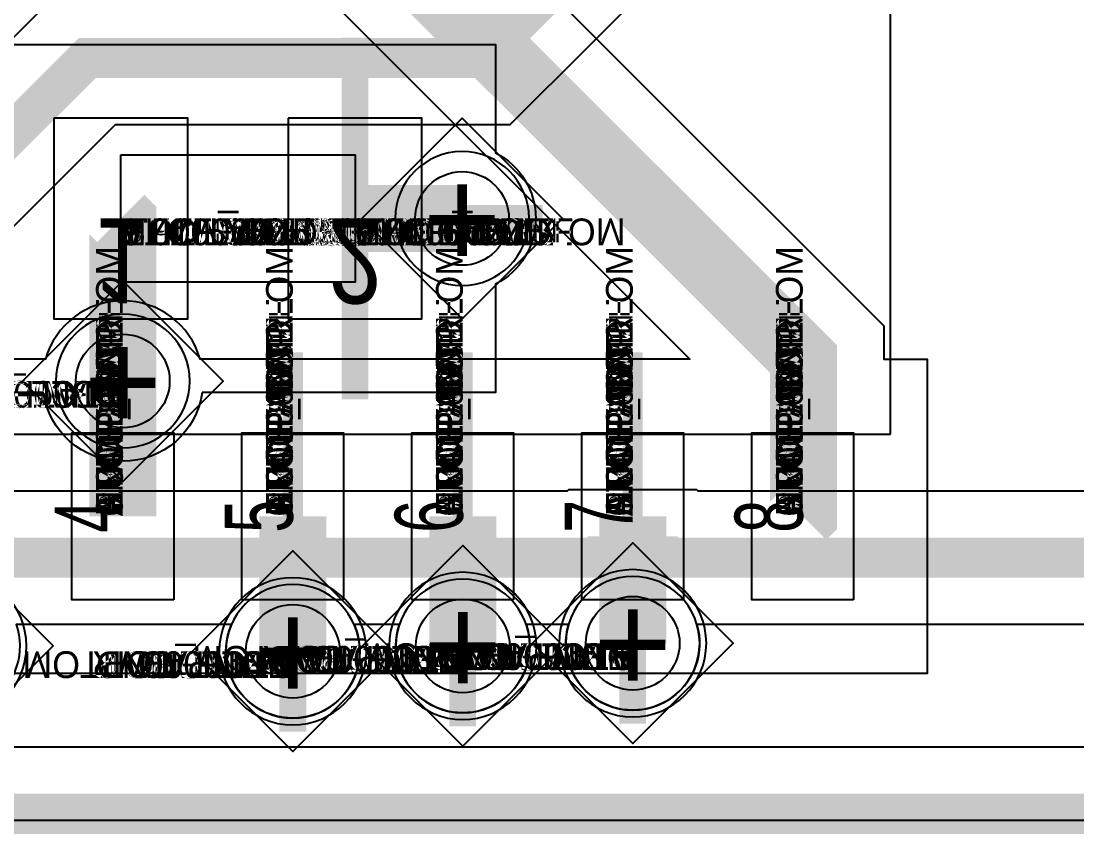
# Model space of a CAD drawing. Extents: x 0 to 323, y 0 to 320.
# Drawn here: x 68.12 to 76.01, y 158.31 to 164.38 of the extents above; entities that cross this region are included whole.
import ezdxf
from ezdxf.enums import TextEntityAlignment as Align

# ---------------------------------------------------------------- set-up
doc = ezdxf.new("R2010")
doc.units = 0
doc.header["$MEASUREMENT"] = 0
doc.layers.get('0').update_dxf_attribs({"linetype": 'CONTINUOUS'})
for name, color, linetype in [('CDN_FIGURES', 7, 'CONTINUOUS'), ('ETCH_BOTTOM', 7, 'CONTINUOUS'), ('ETCH_GND', 3, 'CONTINUOUS'), ('ETCH_INT1', 4, 'CONTINUOUS'), ('ETCH_INT2', 5, 'CONTINUOUS'), ('ETCH_PWR', 6, 'CONTINUOUS'), ('ETCH_TOP', 2, 'CONTINUOUS'), ('MANUFACTURING_NCLEGEND-1-6', 8, 'CONTINUOUS'), ('PACKAGE_GEOMETRY_ASSEMBLY_TOP', 11, 'CONTINUOUS'), ('PACKAGE_GEOMETRY_PIN_NUMBER', 9, 'CONTINUOUS')]:
    doc.layers.add(name, color=color, linetype=linetype)

# ---------------------------------------------------------------- blocks, each defined once
blk = doc.blocks.new('PAD_INFO')
for tag in ['SHAPE_TYPE', 'PAD_HEIGHT', 'PAD_LAYER', 'PAD_TYPE', 'PAD_WIDTH']:
    blk.add_attdef(tag, (0, 0), '', height=0.2)
at = {"flags": 2}
blk.add_attdef('CDN_TYPE', (0, 0), '', height=0.2, dxfattribs=at)
blk = doc.blocks.new('DRILL_INFO')
at = {"flags": 2}
blk.add_attdef('CDN_TYPE', (0, 0), '', height=0.2, dxfattribs=at)
for tag in ['FSHAPE', 'FCHAR', 'DRILL_HEIGHT', 'DIAMETER', 'PLATED', 'DRILL_WIDTH']:
    blk.add_attdef(tag, (0, 0), '', height=0.2)
blk = doc.blocks.new('VIA0700X0300')
at = {"layer": 'ETCH_BOTTOM'}
blk.add_circle((0, 0), 0.35, dxfattribs=at)
at = {"layer": 'ETCH_GND'}
blk.add_circle((0, 0), 0.35, dxfattribs=at)
at = {"layer": 'ETCH_INT1'}
blk.add_circle((0, 0), 0.35, dxfattribs=at)
at = {"layer": 'ETCH_INT2'}
blk.add_circle((0, 0), 0.35, dxfattribs=at)
at = {"layer": 'ETCH_PWR'}
blk.add_circle((0, 0), 0.35, dxfattribs=at)
at = {"layer": 'ETCH_TOP'}
blk.add_circle((0, 0), 0.35, dxfattribs=at)
ref = blk.add_blockref('PAD_INFO', (0, 0))
ref.add_attrib('PAD_LAYER', 'ETCH_TOP', (0, 0), dxfattribs={"height": 0.2})
ref.add_attrib('SHAPE_TYPE', 'NULL', (0, 0), dxfattribs={"height": 0.2})
ref.add_attrib('PAD_TYPE', 'ANTIPAD', (0, 0), dxfattribs={"height": 0.2})
ref.add_attrib('PAD_WIDTH', '0.000000', (0, 0), dxfattribs={"height": 0.2})
ref.add_attrib('PAD_HEIGHT', '0.000000', (0, 0), dxfattribs={"height": 0.2})
ref = blk.add_blockref('PAD_INFO', (0, 0))
ref.add_attrib('PAD_LAYER', 'ETCH_GND', (0, 0), dxfattribs={"height": 0.2})
ref.add_attrib('SHAPE_TYPE', 'NULL', (0, 0), dxfattribs={"height": 0.2})
ref.add_attrib('PAD_TYPE', 'ANTIPAD', (0, 0), dxfattribs={"height": 0.2})
ref.add_attrib('PAD_WIDTH', '0.000000', (0, 0), dxfattribs={"height": 0.2})
ref.add_attrib('PAD_HEIGHT', '0.000000', (0, 0), dxfattribs={"height": 0.2})
ref = blk.add_blockref('PAD_INFO', (0, 0))
ref.add_attrib('PAD_LAYER', 'ETCH_INT1', (0, 0), dxfattribs={"height": 0.2})
ref.add_attrib('SHAPE_TYPE', 'NULL', (0, 0), dxfattribs={"height": 0.2})
ref.add_attrib('PAD_TYPE', 'ANTIPAD', (0, 0), dxfattribs={"height": 0.2})
ref.add_attrib('PAD_WIDTH', '0.000000', (0, 0), dxfattribs={"height": 0.2})
ref.add_attrib('PAD_HEIGHT', '0.000000', (0, 0), dxfattribs={"height": 0.2})
ref = blk.add_blockref('PAD_INFO', (0, 0))
ref.add_attrib('PAD_LAYER', 'ETCH_INT2', (0, 0), dxfattribs={"height": 0.2})
ref.add_attrib('SHAPE_TYPE', 'NULL', (0, 0), dxfattribs={"height": 0.2})
ref.add_attrib('PAD_TYPE', 'ANTIPAD', (0, 0), dxfattribs={"height": 0.2})
ref.add_attrib('PAD_WIDTH', '0.000000', (0, 0), dxfattribs={"height": 0.2})
ref.add_attrib('PAD_HEIGHT', '0.000000', (0, 0), dxfattribs={"height": 0.2})
ref = blk.add_blockref('PAD_INFO', (0, 0))
ref.add_attrib('PAD_LAYER', 'ETCH_PWR', (0, 0), dxfattribs={"height": 0.2})
ref.add_attrib('SHAPE_TYPE', 'NULL', (0, 0), dxfattribs={"height": 0.2})
ref.add_attrib('PAD_TYPE', 'ANTIPAD', (0, 0), dxfattribs={"height": 0.2})
ref.add_attrib('PAD_WIDTH', '0.000000', (0, 0), dxfattribs={"height": 0.2})
ref.add_attrib('PAD_HEIGHT', '0.000000', (0, 0), dxfattribs={"height": 0.2})
ref = blk.add_blockref('PAD_INFO', (0, 0))
ref.add_attrib('PAD_LAYER', 'ETCH_BOTTOM', (0, 0), dxfattribs={"height": 0.2})
ref.add_attrib('SHAPE_TYPE', 'NULL', (0, 0), dxfattribs={"height": 0.2})
ref.add_attrib('PAD_TYPE', 'ANTIPAD', (0, 0), dxfattribs={"height": 0.2})
ref.add_attrib('PAD_WIDTH', '0.000000', (0, 0), dxfattribs={"height": 0.2})
ref.add_attrib('PAD_HEIGHT', '0.000000', (0, 0), dxfattribs={"height": 0.2})
ref = blk.add_blockref('PAD_INFO', (0, 0))
ref.add_attrib('PAD_LAYER', 'ETCH_TOP', (0, 0), dxfattribs={"height": 0.2})
ref.add_attrib('SHAPE_TYPE', 'NULL', (0, 0), dxfattribs={"height": 0.2})
ref.add_attrib('PAD_TYPE', 'THERMAL', (0, 0), dxfattribs={"height": 0.2})
ref.add_attrib('PAD_WIDTH', '0.000000', (0, 0), dxfattribs={"height": 0.2})
ref.add_attrib('PAD_HEIGHT', '0.000000', (0, 0), dxfattribs={"height": 0.2})
ref = blk.add_blockref('PAD_INFO', (0, 0))
ref.add_attrib('PAD_LAYER', 'ETCH_GND', (0, 0), dxfattribs={"height": 0.2})
ref.add_attrib('SHAPE_TYPE', 'NULL', (0, 0), dxfattribs={"height": 0.2})
ref.add_attrib('PAD_TYPE', 'THERMAL', (0, 0), dxfattribs={"height": 0.2})
ref.add_attrib('PAD_WIDTH', '0.000000', (0, 0), dxfattribs={"height": 0.2})
ref.add_attrib('PAD_HEIGHT', '0.000000', (0, 0), dxfattribs={"height": 0.2})
ref = blk.add_blockref('PAD_INFO', (0, 0))
ref.add_attrib('PAD_LAYER', 'ETCH_INT1', (0, 0), dxfattribs={"height": 0.2})
ref.add_attrib('SHAPE_TYPE', 'NULL', (0, 0), dxfattribs={"height": 0.2})
ref.add_attrib('PAD_TYPE', 'THERMAL', (0, 0), dxfattribs={"height": 0.2})
ref.add_attrib('PAD_WIDTH', '0.000000', (0, 0), dxfattribs={"height": 0.2})
ref.add_attrib('PAD_HEIGHT', '0.000000', (0, 0), dxfattribs={"height": 0.2})
ref = blk.add_blockref('PAD_INFO', (0, 0))
ref.add_attrib('PAD_LAYER', 'ETCH_INT2', (0, 0), dxfattribs={"height": 0.2})
ref.add_attrib('SHAPE_TYPE', 'NULL', (0, 0), dxfattribs={"height": 0.2})
ref.add_attrib('PAD_TYPE', 'THERMAL', (0, 0), dxfattribs={"height": 0.2})
ref.add_attrib('PAD_WIDTH', '0.000000', (0, 0), dxfattribs={"height": 0.2})
ref.add_attrib('PAD_HEIGHT', '0.000000', (0, 0), dxfattribs={"height": 0.2})
ref = blk.add_blockref('PAD_INFO', (0, 0))
ref.add_attrib('PAD_LAYER', 'ETCH_PWR', (0, 0), dxfattribs={"height": 0.2})
ref.add_attrib('SHAPE_TYPE', 'NULL', (0, 0), dxfattribs={"height": 0.2})
ref.add_attrib('PAD_TYPE', 'THERMAL', (0, 0), dxfattribs={"height": 0.2})
ref.add_attrib('PAD_WIDTH', '0.000000', (0, 0), dxfattribs={"height": 0.2})
ref.add_attrib('PAD_HEIGHT', '0.000000', (0, 0), dxfattribs={"height": 0.2})
ref = blk.add_blockref('PAD_INFO', (0, 0))
ref.add_attrib('PAD_LAYER', 'ETCH_BOTTOM', (0, 0), dxfattribs={"height": 0.2})
ref.add_attrib('SHAPE_TYPE', 'NULL', (0, 0), dxfattribs={"height": 0.2})
ref.add_attrib('PAD_TYPE', 'THERMAL', (0, 0), dxfattribs={"height": 0.2})
ref.add_attrib('PAD_WIDTH', '0.000000', (0, 0), dxfattribs={"height": 0.2})
ref.add_attrib('PAD_HEIGHT', '0.000000', (0, 0), dxfattribs={"height": 0.2})
ref = blk.add_blockref('PAD_INFO', (0, 0))
ref.add_attrib('PAD_LAYER', 'ETCH_TOP', (0, 0), dxfattribs={"height": 0.2})
ref.add_attrib('SHAPE_TYPE', 'CIRCLE', (0, 0), dxfattribs={"height": 0.2})
ref.add_attrib('PAD_TYPE', 'REGULAR', (0, 0), dxfattribs={"height": 0.2})
ref.add_attrib('PAD_WIDTH', '0.700000', (0, 0), dxfattribs={"height": 0.2})
ref.add_attrib('PAD_HEIGHT', '0.700000', (0, 0), dxfattribs={"height": 0.2})
ref = blk.add_blockref('PAD_INFO', (0, 0))
ref.add_attrib('PAD_LAYER', 'ETCH_GND', (0, 0), dxfattribs={"height": 0.2})
ref.add_attrib('SHAPE_TYPE', 'CIRCLE', (0, 0), dxfattribs={"height": 0.2})
ref.add_attrib('PAD_TYPE', 'REGULAR', (0, 0), dxfattribs={"height": 0.2})
ref.add_attrib('PAD_WIDTH', '0.700000', (0, 0), dxfattribs={"height": 0.2})
ref.add_attrib('PAD_HEIGHT', '0.700000', (0, 0), dxfattribs={"height": 0.2})
ref = blk.add_blockref('PAD_INFO', (0, 0))
ref.add_attrib('PAD_LAYER', 'ETCH_INT1', (0, 0), dxfattribs={"height": 0.2})
ref.add_attrib('SHAPE_TYPE', 'CIRCLE', (0, 0), dxfattribs={"height": 0.2})
ref.add_attrib('PAD_TYPE', 'REGULAR', (0, 0), dxfattribs={"height": 0.2})
ref.add_attrib('PAD_WIDTH', '0.700000', (0, 0), dxfattribs={"height": 0.2})
ref.add_attrib('PAD_HEIGHT', '0.700000', (0, 0), dxfattribs={"height": 0.2})
ref = blk.add_blockref('PAD_INFO', (0, 0))
ref.add_attrib('PAD_LAYER', 'ETCH_INT2', (0, 0), dxfattribs={"height": 0.2})
ref.add_attrib('SHAPE_TYPE', 'CIRCLE', (0, 0), dxfattribs={"height": 0.2})
ref.add_attrib('PAD_TYPE', 'REGULAR', (0, 0), dxfattribs={"height": 0.2})
ref.add_attrib('PAD_WIDTH', '0.700000', (0, 0), dxfattribs={"height": 0.2})
ref.add_attrib('PAD_HEIGHT', '0.700000', (0, 0), dxfattribs={"height": 0.2})
ref = blk.add_blockref('PAD_INFO', (0, 0))
ref.add_attrib('PAD_LAYER', 'ETCH_PWR', (0, 0), dxfattribs={"height": 0.2})
ref.add_attrib('SHAPE_TYPE', 'CIRCLE', (0, 0), dxfattribs={"height": 0.2})
ref.add_attrib('PAD_TYPE', 'REGULAR', (0, 0), dxfattribs={"height": 0.2})
ref.add_attrib('PAD_WIDTH', '0.700000', (0, 0), dxfattribs={"height": 0.2})
ref.add_attrib('PAD_HEIGHT', '0.700000', (0, 0), dxfattribs={"height": 0.2})
ref = blk.add_blockref('PAD_INFO', (0, 0))
ref.add_attrib('PAD_LAYER', 'ETCH_BOTTOM', (0, 0), dxfattribs={"height": 0.2})
ref.add_attrib('SHAPE_TYPE', 'CIRCLE', (0, 0), dxfattribs={"height": 0.2})
ref.add_attrib('PAD_TYPE', 'REGULAR', (0, 0), dxfattribs={"height": 0.2})
ref.add_attrib('PAD_WIDTH', '0.700000', (0, 0), dxfattribs={"height": 0.2})
ref.add_attrib('PAD_HEIGHT', '0.700000', (0, 0), dxfattribs={"height": 0.2})
ref = blk.add_blockref('DRILL_INFO', (0, 0))
ref.add_attrib('DIAMETER', '0.300000', (0, 0), dxfattribs={"height": 0.2})
ref.add_attrib('PLATED', 'PLATED', (0, 0), dxfattribs={"height": 0.2})
ref.add_attrib('FSHAPE', 'DIAMOND', (0, 0), dxfattribs={"height": 0.2})
ref.add_attrib('FCHAR', '+', (0, 0), dxfattribs={"height": 0.2})
ref.add_attrib('DRILL_WIDTH', '1.500000', (0, 0), dxfattribs={"height": 0.2})
ref.add_attrib('DRILL_HEIGHT', '1.500000', (0, 0), dxfattribs={"height": 0.2})
for tag in ['CDN_TYPE', 'PIN']:
    blk.add_attdef(tag, (0, 0), '', height=0.2)
at = {"flags": 2}
for tag in ['PSTKNAME', 'BBV']:
    blk.add_attdef(tag, (0, 0), '', height=0.2, dxfattribs=at)
blk = doc.blocks.new('FIGURE_DIAMOND')
at = {"layer": 'CDN_FIGURES'}
blk.add_lwpolyline([(-0.5, 0), (0, 0.5), (0.5, 0), (0, -0.5)], close=True, dxfattribs=at)
blk = doc.blocks.new('RC1000X1500TS')
at = {"layer": 'ETCH_TOP'}
blk.add_lwpolyline([(-0.5, -0.75), (-0.5, 0.75), (0.5, 0.75), (0.5, -0.75)], close=True, dxfattribs=at)
ref = blk.add_blockref('PAD_INFO', (0, 0))
ref.add_attrib('PAD_LAYER', 'ETCH_TOP', (0, 0), dxfattribs={"height": 0.2})
ref.add_attrib('SHAPE_TYPE', 'NULL', (0, 0), dxfattribs={"height": 0.2})
ref.add_attrib('PAD_TYPE', 'ANTIPAD', (0, 0), dxfattribs={"height": 0.2})
ref.add_attrib('PAD_WIDTH', '0.000000', (0, 0), dxfattribs={"height": 0.2})
ref.add_attrib('PAD_HEIGHT', '0.000000', (0, 0), dxfattribs={"height": 0.2})
ref = blk.add_blockref('PAD_INFO', (0, 0))
ref.add_attrib('PAD_LAYER', 'ETCH_GND', (0, 0), dxfattribs={"height": 0.2})
ref.add_attrib('SHAPE_TYPE', 'NULL', (0, 0), dxfattribs={"height": 0.2})
ref.add_attrib('PAD_TYPE', 'ANTIPAD', (0, 0), dxfattribs={"height": 0.2})
ref.add_attrib('PAD_WIDTH', '0.000000', (0, 0), dxfattribs={"height": 0.2})
ref.add_attrib('PAD_HEIGHT', '0.000000', (0, 0), dxfattribs={"height": 0.2})
ref = blk.add_blockref('PAD_INFO', (0, 0))
ref.add_attrib('PAD_LAYER', 'ETCH_INT1', (0, 0), dxfattribs={"height": 0.2})
ref.add_attrib('SHAPE_TYPE', 'NULL', (0, 0), dxfattribs={"height": 0.2})
ref.add_attrib('PAD_TYPE', 'ANTIPAD', (0, 0), dxfattribs={"height": 0.2})
ref.add_attrib('PAD_WIDTH', '0.000000', (0, 0), dxfattribs={"height": 0.2})
ref.add_attrib('PAD_HEIGHT', '0.000000', (0, 0), dxfattribs={"height": 0.2})
ref = blk.add_blockref('PAD_INFO', (0, 0))
ref.add_attrib('PAD_LAYER', 'ETCH_INT2', (0, 0), dxfattribs={"height": 0.2})
ref.add_attrib('SHAPE_TYPE', 'NULL', (0, 0), dxfattribs={"height": 0.2})
ref.add_attrib('PAD_TYPE', 'ANTIPAD', (0, 0), dxfattribs={"height": 0.2})
ref.add_attrib('PAD_WIDTH', '0.000000', (0, 0), dxfattribs={"height": 0.2})
ref.add_attrib('PAD_HEIGHT', '0.000000', (0, 0), dxfattribs={"height": 0.2})
ref = blk.add_blockref('PAD_INFO', (0, 0))
ref.add_attrib('PAD_LAYER', 'ETCH_PWR', (0, 0), dxfattribs={"height": 0.2})
ref.add_attrib('SHAPE_TYPE', 'NULL', (0, 0), dxfattribs={"height": 0.2})
ref.add_attrib('PAD_TYPE', 'ANTIPAD', (0, 0), dxfattribs={"height": 0.2})
ref.add_attrib('PAD_WIDTH', '0.000000', (0, 0), dxfattribs={"height": 0.2})
ref.add_attrib('PAD_HEIGHT', '0.000000', (0, 0), dxfattribs={"height": 0.2})
ref = blk.add_blockref('PAD_INFO', (0, 0))
ref.add_attrib('PAD_LAYER', 'ETCH_BOTTOM', (0, 0), dxfattribs={"height": 0.2})
ref.add_attrib('SHAPE_TYPE', 'NULL', (0, 0), dxfattribs={"height": 0.2})
ref.add_attrib('PAD_TYPE', 'ANTIPAD', (0, 0), dxfattribs={"height": 0.2})
ref.add_attrib('PAD_WIDTH', '0.000000', (0, 0), dxfattribs={"height": 0.2})
ref.add_attrib('PAD_HEIGHT', '0.000000', (0, 0), dxfattribs={"height": 0.2})
ref = blk.add_blockref('PAD_INFO', (0, 0))
ref.add_attrib('PAD_LAYER', 'ETCH_TOP', (0, 0), dxfattribs={"height": 0.2})
ref.add_attrib('SHAPE_TYPE', 'NULL', (0, 0), dxfattribs={"height": 0.2})
ref.add_attrib('PAD_TYPE', 'THERMAL', (0, 0), dxfattribs={"height": 0.2})
ref.add_attrib('PAD_WIDTH', '0.000000', (0, 0), dxfattribs={"height": 0.2})
ref.add_attrib('PAD_HEIGHT', '0.000000', (0, 0), dxfattribs={"height": 0.2})
ref = blk.add_blockref('PAD_INFO', (0, 0))
ref.add_attrib('PAD_LAYER', 'ETCH_GND', (0, 0), dxfattribs={"height": 0.2})
ref.add_attrib('SHAPE_TYPE', 'NULL', (0, 0), dxfattribs={"height": 0.2})
ref.add_attrib('PAD_TYPE', 'THERMAL', (0, 0), dxfattribs={"height": 0.2})
ref.add_attrib('PAD_WIDTH', '0.000000', (0, 0), dxfattribs={"height": 0.2})
ref.add_attrib('PAD_HEIGHT', '0.000000', (0, 0), dxfattribs={"height": 0.2})
ref = blk.add_blockref('PAD_INFO', (0, 0))
ref.add_attrib('PAD_LAYER', 'ETCH_INT1', (0, 0), dxfattribs={"height": 0.2})
ref.add_attrib('SHAPE_TYPE', 'NULL', (0, 0), dxfattribs={"height": 0.2})
ref.add_attrib('PAD_TYPE', 'THERMAL', (0, 0), dxfattribs={"height": 0.2})
ref.add_attrib('PAD_WIDTH', '0.000000', (0, 0), dxfattribs={"height": 0.2})
ref.add_attrib('PAD_HEIGHT', '0.000000', (0, 0), dxfattribs={"height": 0.2})
ref = blk.add_blockref('PAD_INFO', (0, 0))
ref.add_attrib('PAD_LAYER', 'ETCH_INT2', (0, 0), dxfattribs={"height": 0.2})
ref.add_attrib('SHAPE_TYPE', 'NULL', (0, 0), dxfattribs={"height": 0.2})
ref.add_attrib('PAD_TYPE', 'THERMAL', (0, 0), dxfattribs={"height": 0.2})
ref.add_attrib('PAD_WIDTH', '0.000000', (0, 0), dxfattribs={"height": 0.2})
ref.add_attrib('PAD_HEIGHT', '0.000000', (0, 0), dxfattribs={"height": 0.2})
ref = blk.add_blockref('PAD_INFO', (0, 0))
ref.add_attrib('PAD_LAYER', 'ETCH_PWR', (0, 0), dxfattribs={"height": 0.2})
ref.add_attrib('SHAPE_TYPE', 'NULL', (0, 0), dxfattribs={"height": 0.2})
ref.add_attrib('PAD_TYPE', 'THERMAL', (0, 0), dxfattribs={"height": 0.2})
ref.add_attrib('PAD_WIDTH', '0.000000', (0, 0), dxfattribs={"height": 0.2})
ref.add_attrib('PAD_HEIGHT', '0.000000', (0, 0), dxfattribs={"height": 0.2})
ref = blk.add_blockref('PAD_INFO', (0, 0))
ref.add_attrib('PAD_LAYER', 'ETCH_BOTTOM', (0, 0), dxfattribs={"height": 0.2})
ref.add_attrib('SHAPE_TYPE', 'NULL', (0, 0), dxfattribs={"height": 0.2})
ref.add_attrib('PAD_TYPE', 'THERMAL', (0, 0), dxfattribs={"height": 0.2})
ref.add_attrib('PAD_WIDTH', '0.000000', (0, 0), dxfattribs={"height": 0.2})
ref.add_attrib('PAD_HEIGHT', '0.000000', (0, 0), dxfattribs={"height": 0.2})
ref = blk.add_blockref('PAD_INFO', (0, 0))
ref.add_attrib('PAD_LAYER', 'ETCH_GND', (0, 0), dxfattribs={"height": 0.2})
ref.add_attrib('SHAPE_TYPE', 'NULL', (0, 0), dxfattribs={"height": 0.2})
ref.add_attrib('PAD_TYPE', 'REGULAR', (0, 0), dxfattribs={"height": 0.2})
ref.add_attrib('PAD_WIDTH', '0.000000', (0, 0), dxfattribs={"height": 0.2})
ref.add_attrib('PAD_HEIGHT', '0.000000', (0, 0), dxfattribs={"height": 0.2})
ref = blk.add_blockref('PAD_INFO', (0, 0))
ref.add_attrib('PAD_LAYER', 'ETCH_INT1', (0, 0), dxfattribs={"height": 0.2})
ref.add_attrib('SHAPE_TYPE', 'NULL', (0, 0), dxfattribs={"height": 0.2})
ref.add_attrib('PAD_TYPE', 'REGULAR', (0, 0), dxfattribs={"height": 0.2})
ref.add_attrib('PAD_WIDTH', '0.000000', (0, 0), dxfattribs={"height": 0.2})
ref.add_attrib('PAD_HEIGHT', '0.000000', (0, 0), dxfattribs={"height": 0.2})
ref = blk.add_blockref('PAD_INFO', (0, 0))
ref.add_attrib('PAD_LAYER', 'ETCH_INT2', (0, 0), dxfattribs={"height": 0.2})
ref.add_attrib('SHAPE_TYPE', 'NULL', (0, 0), dxfattribs={"height": 0.2})
ref.add_attrib('PAD_TYPE', 'REGULAR', (0, 0), dxfattribs={"height": 0.2})
ref.add_attrib('PAD_WIDTH', '0.000000', (0, 0), dxfattribs={"height": 0.2})
ref.add_attrib('PAD_HEIGHT', '0.000000', (0, 0), dxfattribs={"height": 0.2})
ref = blk.add_blockref('PAD_INFO', (0, 0))
ref.add_attrib('PAD_LAYER', 'ETCH_PWR', (0, 0), dxfattribs={"height": 0.2})
ref.add_attrib('SHAPE_TYPE', 'NULL', (0, 0), dxfattribs={"height": 0.2})
ref.add_attrib('PAD_TYPE', 'REGULAR', (0, 0), dxfattribs={"height": 0.2})
ref.add_attrib('PAD_WIDTH', '0.000000', (0, 0), dxfattribs={"height": 0.2})
ref.add_attrib('PAD_HEIGHT', '0.000000', (0, 0), dxfattribs={"height": 0.2})
ref = blk.add_blockref('PAD_INFO', (0, 0))
ref.add_attrib('PAD_LAYER', 'ETCH_BOTTOM', (0, 0), dxfattribs={"height": 0.2})
ref.add_attrib('SHAPE_TYPE', 'NULL', (0, 0), dxfattribs={"height": 0.2})
ref.add_attrib('PAD_TYPE', 'REGULAR', (0, 0), dxfattribs={"height": 0.2})
ref.add_attrib('PAD_WIDTH', '0.000000', (0, 0), dxfattribs={"height": 0.2})
ref.add_attrib('PAD_HEIGHT', '0.000000', (0, 0), dxfattribs={"height": 0.2})
ref = blk.add_blockref('DRILL_INFO', (0, 0))
ref.add_attrib('DIAMETER', '0.000000', (0, 0), dxfattribs={"height": 0.2})
ref.add_attrib('PLATED', 'PLATED', (0, 0), dxfattribs={"height": 0.2})
ref.add_attrib('FSHAPE', 'NULL', (0, 0), dxfattribs={"height": 0.2})
ref.add_attrib('DRILL_WIDTH', '0.000000', (0, 0), dxfattribs={"height": 0.2})
ref.add_attrib('DRILL_HEIGHT', '0.000000', (0, 0), dxfattribs={"height": 0.2})
ref = blk.add_blockref('PAD_INFO', (0, 0))
ref.add_attrib('PAD_LAYER', 'ETCH_TOP', (0, 0), dxfattribs={"height": 0.2})
ref.add_attrib('SHAPE_TYPE', 'RECTANGLE', (0, 0), dxfattribs={"height": 0.2})
ref.add_attrib('PAD_TYPE', 'REGULAR', (0, 0), dxfattribs={"height": 0.2})
ref.add_attrib('PAD_WIDTH', '1.000000', (0, 0), dxfattribs={"height": 0.2})
ref.add_attrib('PAD_HEIGHT', '1.500000', (0, 0), dxfattribs={"height": 0.2})
for tag in ['CDN_TYPE', 'PIN']:
    blk.add_attdef(tag, (0, 0), '', height=0.2)
at = {"flags": 2}
for tag in ['PSTKNAME', 'BBV']:
    blk.add_attdef(tag, (0, 0), '', height=0.2, dxfattribs=at)
blk = doc.blocks.new('F56')
at = {"layer": 'PACKAGE_GEOMETRY_ASSEMBLY_TOP'}
blk.add_lwpolyline([(0, -0.475), (1.75, -0.475), (1.75, 0.475), (0, 0.475)], close=True, dxfattribs=at)
at = {"layer": 'ETCH_TOP'}
ref = blk.add_blockref('RC1000X1500TS', (0, 0), dxfattribs=at)
ref.add_attrib('CDN_TYPE', 'PIN', (0, 0), dxfattribs={"height": 0.2})
ref.add_attrib('PIN', '1', (0, 0), dxfattribs={"height": 0.2})
ref = blk.add_blockref('RC1000X1500TS', (1.75, 0), dxfattribs=at)
ref.add_attrib('CDN_TYPE', 'PIN', (0, 0), dxfattribs={"height": 0.2})
ref.add_attrib('PIN', '2', (0, 0), dxfattribs={"height": 0.2})
at = {"flags": 2}
for tag in ['SYMBOL_TYPE', 'CDN_TYPE', 'REFDES']:
    blk.add_attdef(tag, (0, 0), '', height=0.2, dxfattribs=at)
blk = doc.blocks.new('RC1250X0760TS')
at = {"layer": 'ETCH_TOP'}
blk.add_lwpolyline([(-0.625, -0.38), (-0.625, 0.38), (0.625, 0.38), (0.625, -0.38)], close=True, dxfattribs=at)
ref = blk.add_blockref('PAD_INFO', (0, 0))
ref.add_attrib('PAD_LAYER', 'ETCH_TOP', (0, 0), dxfattribs={"height": 0.2})
ref.add_attrib('SHAPE_TYPE', 'NULL', (0, 0), dxfattribs={"height": 0.2})
ref.add_attrib('PAD_TYPE', 'ANTIPAD', (0, 0), dxfattribs={"height": 0.2})
ref.add_attrib('PAD_WIDTH', '0.000000', (0, 0), dxfattribs={"height": 0.2})
ref.add_attrib('PAD_HEIGHT', '0.000000', (0, 0), dxfattribs={"height": 0.2})
ref = blk.add_blockref('PAD_INFO', (0, 0))
ref.add_attrib('PAD_LAYER', 'ETCH_GND', (0, 0), dxfattribs={"height": 0.2})
ref.add_attrib('SHAPE_TYPE', 'NULL', (0, 0), dxfattribs={"height": 0.2})
ref.add_attrib('PAD_TYPE', 'ANTIPAD', (0, 0), dxfattribs={"height": 0.2})
ref.add_attrib('PAD_WIDTH', '0.000000', (0, 0), dxfattribs={"height": 0.2})
ref.add_attrib('PAD_HEIGHT', '0.000000', (0, 0), dxfattribs={"height": 0.2})
ref = blk.add_blockref('PAD_INFO', (0, 0))
ref.add_attrib('PAD_LAYER', 'ETCH_INT1', (0, 0), dxfattribs={"height": 0.2})
ref.add_attrib('SHAPE_TYPE', 'NULL', (0, 0), dxfattribs={"height": 0.2})
ref.add_attrib('PAD_TYPE', 'ANTIPAD', (0, 0), dxfattribs={"height": 0.2})
ref.add_attrib('PAD_WIDTH', '0.000000', (0, 0), dxfattribs={"height": 0.2})
ref.add_attrib('PAD_HEIGHT', '0.000000', (0, 0), dxfattribs={"height": 0.2})
ref = blk.add_blockref('PAD_INFO', (0, 0))
ref.add_attrib('PAD_LAYER', 'ETCH_INT2', (0, 0), dxfattribs={"height": 0.2})
ref.add_attrib('SHAPE_TYPE', 'NULL', (0, 0), dxfattribs={"height": 0.2})
ref.add_attrib('PAD_TYPE', 'ANTIPAD', (0, 0), dxfattribs={"height": 0.2})
ref.add_attrib('PAD_WIDTH', '0.000000', (0, 0), dxfattribs={"height": 0.2})
ref.add_attrib('PAD_HEIGHT', '0.000000', (0, 0), dxfattribs={"height": 0.2})
ref = blk.add_blockref('PAD_INFO', (0, 0))
ref.add_attrib('PAD_LAYER', 'ETCH_PWR', (0, 0), dxfattribs={"height": 0.2})
ref.add_attrib('SHAPE_TYPE', 'NULL', (0, 0), dxfattribs={"height": 0.2})
ref.add_attrib('PAD_TYPE', 'ANTIPAD', (0, 0), dxfattribs={"height": 0.2})
ref.add_attrib('PAD_WIDTH', '0.000000', (0, 0), dxfattribs={"height": 0.2})
ref.add_attrib('PAD_HEIGHT', '0.000000', (0, 0), dxfattribs={"height": 0.2})
ref = blk.add_blockref('PAD_INFO', (0, 0))
ref.add_attrib('PAD_LAYER', 'ETCH_BOTTOM', (0, 0), dxfattribs={"height": 0.2})
ref.add_attrib('SHAPE_TYPE', 'NULL', (0, 0), dxfattribs={"height": 0.2})
ref.add_attrib('PAD_TYPE', 'ANTIPAD', (0, 0), dxfattribs={"height": 0.2})
ref.add_attrib('PAD_WIDTH', '0.000000', (0, 0), dxfattribs={"height": 0.2})
ref.add_attrib('PAD_HEIGHT', '0.000000', (0, 0), dxfattribs={"height": 0.2})
ref = blk.add_blockref('PAD_INFO', (0, 0))
ref.add_attrib('PAD_LAYER', 'ETCH_TOP', (0, 0), dxfattribs={"height": 0.2})
ref.add_attrib('SHAPE_TYPE', 'NULL', (0, 0), dxfattribs={"height": 0.2})
ref.add_attrib('PAD_TYPE', 'THERMAL', (0, 0), dxfattribs={"height": 0.2})
ref.add_attrib('PAD_WIDTH', '0.000000', (0, 0), dxfattribs={"height": 0.2})
ref.add_attrib('PAD_HEIGHT', '0.000000', (0, 0), dxfattribs={"height": 0.2})
ref = blk.add_blockref('PAD_INFO', (0, 0))
ref.add_attrib('PAD_LAYER', 'ETCH_GND', (0, 0), dxfattribs={"height": 0.2})
ref.add_attrib('SHAPE_TYPE', 'NULL', (0, 0), dxfattribs={"height": 0.2})
ref.add_attrib('PAD_TYPE', 'THERMAL', (0, 0), dxfattribs={"height": 0.2})
ref.add_attrib('PAD_WIDTH', '0.000000', (0, 0), dxfattribs={"height": 0.2})
ref.add_attrib('PAD_HEIGHT', '0.000000', (0, 0), dxfattribs={"height": 0.2})
ref = blk.add_blockref('PAD_INFO', (0, 0))
ref.add_attrib('PAD_LAYER', 'ETCH_INT1', (0, 0), dxfattribs={"height": 0.2})
ref.add_attrib('SHAPE_TYPE', 'NULL', (0, 0), dxfattribs={"height": 0.2})
ref.add_attrib('PAD_TYPE', 'THERMAL', (0, 0), dxfattribs={"height": 0.2})
ref.add_attrib('PAD_WIDTH', '0.000000', (0, 0), dxfattribs={"height": 0.2})
ref.add_attrib('PAD_HEIGHT', '0.000000', (0, 0), dxfattribs={"height": 0.2})
ref = blk.add_blockref('PAD_INFO', (0, 0))
ref.add_attrib('PAD_LAYER', 'ETCH_INT2', (0, 0), dxfattribs={"height": 0.2})
ref.add_attrib('SHAPE_TYPE', 'NULL', (0, 0), dxfattribs={"height": 0.2})
ref.add_attrib('PAD_TYPE', 'THERMAL', (0, 0), dxfattribs={"height": 0.2})
ref.add_attrib('PAD_WIDTH', '0.000000', (0, 0), dxfattribs={"height": 0.2})
ref.add_attrib('PAD_HEIGHT', '0.000000', (0, 0), dxfattribs={"height": 0.2})
ref = blk.add_blockref('PAD_INFO', (0, 0))
ref.add_attrib('PAD_LAYER', 'ETCH_PWR', (0, 0), dxfattribs={"height": 0.2})
ref.add_attrib('SHAPE_TYPE', 'NULL', (0, 0), dxfattribs={"height": 0.2})
ref.add_attrib('PAD_TYPE', 'THERMAL', (0, 0), dxfattribs={"height": 0.2})
ref.add_attrib('PAD_WIDTH', '0.000000', (0, 0), dxfattribs={"height": 0.2})
ref.add_attrib('PAD_HEIGHT', '0.000000', (0, 0), dxfattribs={"height": 0.2})
ref = blk.add_blockref('PAD_INFO', (0, 0))
ref.add_attrib('PAD_LAYER', 'ETCH_BOTTOM', (0, 0), dxfattribs={"height": 0.2})
ref.add_attrib('SHAPE_TYPE', 'NULL', (0, 0), dxfattribs={"height": 0.2})
ref.add_attrib('PAD_TYPE', 'THERMAL', (0, 0), dxfattribs={"height": 0.2})
ref.add_attrib('PAD_WIDTH', '0.000000', (0, 0), dxfattribs={"height": 0.2})
ref.add_attrib('PAD_HEIGHT', '0.000000', (0, 0), dxfattribs={"height": 0.2})
ref = blk.add_blockref('PAD_INFO', (0, 0))
ref.add_attrib('PAD_LAYER', 'ETCH_TOP', (0, 0), dxfattribs={"height": 0.2})
ref.add_attrib('SHAPE_TYPE', 'RECTANGLE', (0, 0), dxfattribs={"height": 0.2})
ref.add_attrib('PAD_TYPE', 'REGULAR', (0, 0), dxfattribs={"height": 0.2})
ref.add_attrib('PAD_WIDTH', '1.250000', (0, 0), dxfattribs={"height": 0.2})
ref.add_attrib('PAD_HEIGHT', '0.760000', (0, 0), dxfattribs={"height": 0.2})
ref = blk.add_blockref('PAD_INFO', (0, 0))
ref.add_attrib('PAD_LAYER', 'ETCH_GND', (0, 0), dxfattribs={"height": 0.2})
ref.add_attrib('SHAPE_TYPE', 'NULL', (0, 0), dxfattribs={"height": 0.2})
ref.add_attrib('PAD_TYPE', 'REGULAR', (0, 0), dxfattribs={"height": 0.2})
ref.add_attrib('PAD_WIDTH', '0.000000', (0, 0), dxfattribs={"height": 0.2})
ref.add_attrib('PAD_HEIGHT', '0.000000', (0, 0), dxfattribs={"height": 0.2})
ref = blk.add_blockref('PAD_INFO', (0, 0))
ref.add_attrib('PAD_LAYER', 'ETCH_INT1', (0, 0), dxfattribs={"height": 0.2})
ref.add_attrib('SHAPE_TYPE', 'NULL', (0, 0), dxfattribs={"height": 0.2})
ref.add_attrib('PAD_TYPE', 'REGULAR', (0, 0), dxfattribs={"height": 0.2})
ref.add_attrib('PAD_WIDTH', '0.000000', (0, 0), dxfattribs={"height": 0.2})
ref.add_attrib('PAD_HEIGHT', '0.000000', (0, 0), dxfattribs={"height": 0.2})
ref = blk.add_blockref('PAD_INFO', (0, 0))
ref.add_attrib('PAD_LAYER', 'ETCH_INT2', (0, 0), dxfattribs={"height": 0.2})
ref.add_attrib('SHAPE_TYPE', 'NULL', (0, 0), dxfattribs={"height": 0.2})
ref.add_attrib('PAD_TYPE', 'REGULAR', (0, 0), dxfattribs={"height": 0.2})
ref.add_attrib('PAD_WIDTH', '0.000000', (0, 0), dxfattribs={"height": 0.2})
ref.add_attrib('PAD_HEIGHT', '0.000000', (0, 0), dxfattribs={"height": 0.2})
ref = blk.add_blockref('PAD_INFO', (0, 0))
ref.add_attrib('PAD_LAYER', 'ETCH_PWR', (0, 0), dxfattribs={"height": 0.2})
ref.add_attrib('SHAPE_TYPE', 'NULL', (0, 0), dxfattribs={"height": 0.2})
ref.add_attrib('PAD_TYPE', 'REGULAR', (0, 0), dxfattribs={"height": 0.2})
ref.add_attrib('PAD_WIDTH', '0.000000', (0, 0), dxfattribs={"height": 0.2})
ref.add_attrib('PAD_HEIGHT', '0.000000', (0, 0), dxfattribs={"height": 0.2})
ref = blk.add_blockref('PAD_INFO', (0, 0))
ref.add_attrib('PAD_LAYER', 'ETCH_BOTTOM', (0, 0), dxfattribs={"height": 0.2})
ref.add_attrib('SHAPE_TYPE', 'NULL', (0, 0), dxfattribs={"height": 0.2})
ref.add_attrib('PAD_TYPE', 'REGULAR', (0, 0), dxfattribs={"height": 0.2})
ref.add_attrib('PAD_WIDTH', '0.000000', (0, 0), dxfattribs={"height": 0.2})
ref.add_attrib('PAD_HEIGHT', '0.000000', (0, 0), dxfattribs={"height": 0.2})
ref = blk.add_blockref('DRILL_INFO', (0, 0))
ref.add_attrib('DIAMETER', '0.000000', (0, 0), dxfattribs={"height": 0.2})
ref.add_attrib('PLATED', 'PLATED', (0, 0), dxfattribs={"height": 0.2})
ref.add_attrib('FSHAPE', 'NULL', (0, 0), dxfattribs={"height": 0.2})
ref.add_attrib('DRILL_WIDTH', '0.000000', (0, 0), dxfattribs={"height": 0.2})
ref.add_attrib('DRILL_HEIGHT', '0.000000', (0, 0), dxfattribs={"height": 0.2})
for tag in ['CDN_TYPE', 'PIN']:
    blk.add_attdef(tag, (0, 0), '', height=0.2)
at = {"flags": 2}
for tag in ['PSTKNAME', 'BBV']:
    blk.add_attdef(tag, (0, 0), '', height=0.2, dxfattribs=at)
blk = doc.blocks.new('SO-16W')
at = {"layer": 'PACKAGE_GEOMETRY_ASSEMBLY_TOP'}
blk.add_lwpolyline([(-4.113, -5.1), (4.113, -5.1), (4.113, 5.1), (-4.113, 5.1)], close=True, dxfattribs=at)
at = {"layer": 'ETCH_TOP'}
ref = blk.add_blockref('RC1250X0760TS', (-4.726, 4.445), dxfattribs=at)
ref.add_attrib('CDN_TYPE', 'PIN', (0, 0), dxfattribs={"height": 0.2})
ref.add_attrib('PIN', '1', (0, 0), dxfattribs={"height": 0.2})
ref = blk.add_blockref('RC1250X0760TS', (-4.726, 3.175), dxfattribs=at)
ref.add_attrib('CDN_TYPE', 'PIN', (0, 0), dxfattribs={"height": 0.2})
ref.add_attrib('PIN', '2', (0, 0), dxfattribs={"height": 0.2})
ref = blk.add_blockref('RC1250X0760TS', (-4.726, 1.905), dxfattribs=at)
ref.add_attrib('CDN_TYPE', 'PIN', (0, 0), dxfattribs={"height": 0.2})
ref.add_attrib('PIN', '3', (0, 0), dxfattribs={"height": 0.2})
ref = blk.add_blockref('RC1250X0760TS', (-4.726, 0.635), dxfattribs=at)
ref.add_attrib('CDN_TYPE', 'PIN', (0, 0), dxfattribs={"height": 0.2})
ref.add_attrib('PIN', '4', (0, 0), dxfattribs={"height": 0.2})
ref = blk.add_blockref('RC1250X0760TS', (-4.726, -4.445), dxfattribs=at)
ref.add_attrib('CDN_TYPE', 'PIN', (0, 0), dxfattribs={"height": 0.2})
ref.add_attrib('PIN', '8', (0, 0), dxfattribs={"height": 0.2})
ref = blk.add_blockref('RC1250X0760TS', (-4.726, -1.905), dxfattribs=at)
ref.add_attrib('CDN_TYPE', 'PIN', (0, 0), dxfattribs={"height": 0.2})
ref.add_attrib('PIN', '6', (0, 0), dxfattribs={"height": 0.2})
ref = blk.add_blockref('RC1250X0760TS', (-4.726, -3.175), dxfattribs=at)
ref.add_attrib('CDN_TYPE', 'PIN', (0, 0), dxfattribs={"height": 0.2})
ref.add_attrib('PIN', '7', (0, 0), dxfattribs={"height": 0.2})
ref = blk.add_blockref('RC1250X0760TS', (-4.726, -0.635), dxfattribs=at)
ref.add_attrib('CDN_TYPE', 'PIN', (0, 0), dxfattribs={"height": 0.2})
ref.add_attrib('PIN', '5', (0, 0), dxfattribs={"height": 0.2})
at = {"flags": 2}
for tag in ['SYMBOL_TYPE', 'CDN_TYPE', 'REFDES']:
    blk.add_attdef(tag, (0, 0), '', height=0.2, dxfattribs=at)

msp = doc.modelspace()

# ---------------------------------------------------------------- linework, layer by layer
at = {"layer": 'ETCH_BOTTOM'}
for points in [[(70.6126, 162.9055, 0.2, 0.2, 0), (70.6126, 164.2563, 0.2, 0.2, 0)], [(68.8776, 161.6905, 0.5, 0.5, 0), (68.8776, 162.8905, 0.5, 0.5, 0), (68.8626, 162.9055, 0.5, 0.5, 0)], [(70.6126, 162.9055, 0.5, 0.5, 0), (71.4126, 162.9055, 0.5, 0.5, 0)], [(70.6126, 161.5547, 0.2, 0.2, 0), (70.6126, 162.9055, 0.2, 0.2, 0)], [(71.4126, 162.9055, 0.2, 0.2, 0), (72.0134, 162.9055, 0.2, 0.2, 0)], [(71.4176, 159.7105, 0.2, 0.2, 0), (71.4176, 160.3113, 0.2, 0.2, 0)], [(72.6876, 159.7305, 0.2, 0.2, 0), (72.6876, 160.3313, 0.2, 0.2, 0)], [(70.1476, 159.6705, 0.2, 0.2, 0), (70.1476, 160.2713, 0.2, 0.2, 0)], [(72.6876, 159.1297, 0.2, 0.2, 0), (72.6876, 159.7305, 0.2, 0.2, 0)], [(70.1476, 159.0697, 0.2, 0.2, 0), (70.1476, 159.6705, 0.2, 0.2, 0)], [(71.4176, 159.1097, 0.2, 0.2, 0), (71.4176, 159.7105, 0.2, 0.2, 0)]]:
    msp.add_lwpolyline(points, format="xyseb", dxfattribs=at)
for points in [[(69.4716, 161.6054, -0.866944), (68.2836, 161.6054), (67.8125, 161.6054), (67.8125, 164.2056), (71.6627, 164.2056), (71.6627, 163.3955, -0.612319), (71.6627, 162.4155), (71.6627, 161.6054)], [(68.1577, 159.7105, 1), (67.0575, 159.7105, 1)], [(70.6977, 159.6705, 1), (69.5975, 159.6705, 1)], [(71.9677, 159.7105, 1), (70.8675, 159.7105, 1)], [(73.2377, 159.7305, 1), (72.1375, 159.7305, 1)]]:
    msp.add_lwpolyline(points, format="xyb", close=True, dxfattribs=at)
at = {"layer": 'ETCH_GND'}
msp.add_lwpolyline([(69.3777, 161.6905, 1), (68.3775, 161.6905, 1)], format="xyb", close=True, dxfattribs=at)
at = {"layer": 'ETCH_INT1'}
for points, format in [([(16.0126, 170.2055, 0.3, 0.3, 0), (20.1126, 170.2055, 0.3, 0.3, 0), (27.0126, 163.3055, 0.3, 0.3, 0), (33.3126, 163.3055, 0.3, 0.3, 0), (34.4626, 162.1555, 0.3, 0.3, 0), (53.0433, 162.1555, 0.3, 0.3, 0), (53.5433, 161.6555, 0.3, 0.3, 0), (66.1626, 161.6555, 0.3, 0.3, 0), (68.6126, 164.1055, 0.3, 0.3, 0), (71.5626, 164.1055, 0.3, 0.3, 0), (72.6126, 165.1555, 0.3, 0.3, 0)], "xyseb"), ([(42.181, 160.4556), (63.9555, 160.4556), (64.224, 160.7241, -0.198912), (64.5776, 160.8706), (64.6277, 160.8706, -0.087251), (64.7983, 160.9006), (65.544, 160.9006), (65.574, 160.8706), (72.2012, 160.8706), (72.2112, 160.8806), (73.164, 160.8806), (73.174, 160.8706), (80.8705, 160.8706), (81.884, 161.8841, -0.160268), (82.163, 162.025, -0.09518), (82.3483, 162.0606), (82.8605, 162.0606), (90.559, 169.7591, -1)], "xyb"), ([(90.9126, 169.4055, 0.3, 0.3, 0), (83.0676, 161.5605, 0.3, 0.3, 0), (82.3483, 161.5605, 0.3, 0.3, 0), (82.3183, 161.5305, 0.3, 0.3, 0), (82.2376, 161.5305, 0.3, 0.3, 0), (81.0776, 160.3705, 0.3, 0.3, 0), (72.9669, 160.3705, 0.3, 0.3, 0), (72.9569, 160.3805, 0.3, 0.3, 0), (72.4183, 160.3805, 0.3, 0.3, 0), (72.4083, 160.3705, 0.3, 0.3, 0), (65.3669, 160.3705, 0.3, 0.3, 0), (65.3369, 160.4005, 0.3, 0.3, 0), (64.7983, 160.4005, 0.3, 0.3, 0), (64.7683, 160.3705, 0.3, 0.3, 0), (64.5776, 160.3705, 0.3, 0.3, 0), (64.1626, 159.9555, 0.3, 0.3, 0), (41.5126, 159.9555, 0.3, 0.3, 0), (40.5626, 160.9055, 0.3, 0.3, 0), (27.2126, 160.9055, 0.3, 0.3, 0), (20.4526, 167.6655, 0.3, 0.3, 0), (16.0126, 167.6655, 0.3, 0.3, 0)], "xyseb"), ([(91.2662, 169.0519), (83.2747, 161.0604), (83.0947, 161.0604, -0.973292), (82.1493, 160.735), (81.2847, 159.8704), (73.1677, 159.8704, -1.332989), (72.2075, 159.8704), (71.8914, 159.8704, -1.392897), (70.9438, 159.8704), (70.606, 159.8704, -1.52703), (69.6892, 159.8704), (68.0814, 159.8704, -1.392897), (67.1338, 159.8704), (65.5531, 159.8704, -1.031802), (64.5755, 159.6612), (64.3697, 159.4554), (55.4554, 159.4554, -0.268265), (55.4843, 158.9556), (107.8555, 158.9556)], "xyb"), ([(16.0126, 165.1255, 0.3, 0.3, 0), (20.1426, 165.1255, 0.3, 0.3, 0), (26.8126, 158.4555, 0.3, 0.3, 0), (108.0626, 158.4555, 0.3, 0.3, 0), (111.9626, 162.3555, 0.3, 0.3, 0), (111.9626, 165.6555, 0.3, 0.3, 0)], "xyseb"), ([(54.2897, 162.1556), (65.9555, 162.1556), (68.4055, 164.6056), (71.3555, 164.6056), (72.259, 165.5091, -1), (72.9662, 164.8019), (71.7697, 163.6054), (68.8197, 163.6054), (66.3697, 161.1554), (53.3362, 161.1554)], "xyb")]:
    msp.add_lwpolyline(points, format=format, dxfattribs=at)
for points in [[(71.9127, 162.9055, 1), (70.9125, 162.9055, 1)], [(69.3777, 161.6905, 1), (68.3775, 161.6905, 1)]]:
    msp.add_lwpolyline(points, format="xyb", close=True, dxfattribs=at)
at = {"layer": 'ETCH_INT2'}
for points in [[(71.9127, 162.9055, 1), (70.9125, 162.9055, 1)], [(73.1877, 159.7305, 1), (72.1875, 159.7305, 1)], [(70.6477, 159.6705, 1), (69.6475, 159.6705, 1)], [(71.9177, 159.7105, 1), (70.9175, 159.7105, 1)]]:
    msp.add_lwpolyline(points, format="xyb", close=True, dxfattribs=at)
msp.add_lwpolyline([(141.9807, 158.4056), (14.1225, 158.4056)], dxfattribs=at)
at = {"layer": 'ETCH_PWR'}
for points in [[(71.9127, 162.9055, 1), (70.9125, 162.9055, 1)], [(73.1877, 159.7305, 1), (72.1875, 159.7305, 1)], [(70.6477, 159.6705, 1), (69.6475, 159.6705, 1)], [(71.9177, 159.7105, 1), (70.9175, 159.7105, 1)]]:
    msp.add_lwpolyline(points, format="xyb", close=True, dxfattribs=at)
at = {"layer": 'ETCH_TOP'}
msp.add_lwpolyline([(66.9377, 161.8546), (66.9377, 161.8791), (62.6127, 166.2041), (62.6127, 171.3554), (62.7125, 171.3554), (62.7125, 171.1054), (64.1375, 171.1054), (64.1375, 168.8264), (64.4675, 168.8264), (64.4675, 168.1069), (67.669, 164.9054), (70.064, 164.9054), (73.1148, 161.8546), (69.4548, 161.8546, 0.755325), (68.3004, 161.8546)], format="xyb", close=True, dxfattribs=at)
for points in [[(73.9576, 160.6795, 0.5, 0.5, 0), (73.9626, 160.6845, 0.5, 0.5, 0), (73.9626, 161.8555, 0.5, 0.5, 0), (70.3126, 165.5055, 0.5, 0.5, 0), (67.9176, 165.5055, 0.5, 0.5, 0), (65.0676, 168.3555, 0.5, 0.5, 0), (65.0676, 170.0015, 0.5, 0.5, 0)], [(70.1476, 160.6795, 0.15, 0.15, 0), (70.1476, 161.9053, 0.15, 0.15, 0)], [(71.4176, 160.6795, 0.15, 0.15, 0), (71.4176, 161.9053, 0.15, 0.15, 0)], [(72.6876, 160.6795, 0.15, 0.15, 0), (72.6876, 161.9053, 0.15, 0.15, 0)], [(68.8776, 160.6795, 0.5, 0.5, 0), (68.8776, 161.6905, 0.5, 0.5, 0)], [(70.1476, 160.6795, 0.5, 0.5, 0), (70.1476, 159.6705, 0.5, 0.5, 0)], [(71.4176, 160.6795, 0.5, 0.5, 0), (71.4176, 159.7105, 0.5, 0.5, 0)], [(72.6876, 160.6795, 0.5, 0.5, 0), (72.6876, 159.7305, 0.5, 0.5, 0)]]:
    msp.add_lwpolyline(points, format="xyseb", dxfattribs=at)
msp.add_lwpolyline([(70.5612, 166.1056), (74.5627, 162.1041), (74.5627, 161.8546), (74.8877, 161.8546), (74.8877, 159.5044), (64.1375, 159.5044), (64.1375, 161.8546), (65.2648, 161.8546), (61.4125, 165.7069)], dxfattribs=at)

# ---------------------------------------------------------------- block references
at = {"rotation": 90}
msp.add_blockref('SO-16W', (69.5126, 165.4055), dxfattribs=at)
at = {"xscale": -1, "rotation": 180}
msp.add_blockref('F56', (68.8626, 162.9055), dxfattribs=at)
at = {"layer": 'ETCH_TOP', "rotation": 180}
for p in [(71.4126, 162.9055), (68.8776, 161.6905), (72.6876, 159.7305), (71.4176, 159.7105), (70.1476, 159.6705)]:
    msp.add_blockref('VIA0700X0300', p, dxfattribs=at)
at = {"layer": 'MANUFACTURING_NCLEGEND-1-6', "xscale": 1.5, "yscale": 1.5}
for p in [(71.4126, 162.9055), (68.8776, 161.6905), (67.6076, 159.7105), (71.4176, 159.7105), (72.6876, 159.7305), (70.1476, 159.6705)]:
    msp.add_blockref('FIGURE_DIAMOND', p, dxfattribs=at)

# ---------------------------------------------------------------- texts
at = {"layer": 'MANUFACTURING_NCLEGEND-1-6'}
for p in [(71.4126, 162.9055), (68.8776, 161.6905), (72.6876, 159.7305), (70.1476, 159.6705), (71.4176, 159.7105)]:
    msp.add_text('+', height=0.75, dxfattribs=at).set_placement(p, align=Align.MIDDLE_CENTER)
at = {"layer": 'PACKAGE_GEOMETRY_PIN_NUMBER', "text_generation_flag": 2, "width": 0.88}
for s, p in [('1', (68.8626, 162.9055)), ('2', (70.6126, 162.9055))]:
    msp.add_text(s, height=0.635, rotation=180, dxfattribs=at).set_placement(p, align=Align.CENTER)
at = {"layer": 'PACKAGE_GEOMETRY_PIN_NUMBER', "width": 0.649606}
for s, p in [('4', (68.8776, 160.6795)), ('5', (70.1476, 160.6795)), ('6', (71.4176, 160.6795)), ('7', (72.6876, 160.6795)), ('8', (73.9576, 160.6795))]:
    msp.add_text(s, height=0.508, rotation=90, dxfattribs=at).set_placement(p, align=Align.CENTER)

doc.saveas('drawing.dxf')
